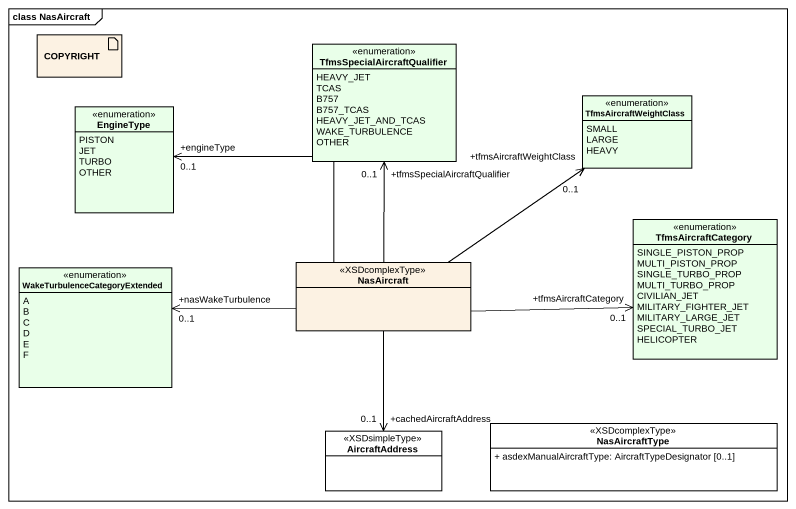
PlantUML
@startuml
mainframe class NasAircraft
allowmixing
hide circle
hide empty members
skinparam classAttributeIconSize 0
artifact COPYRIGHT #FCF2E3
enum TfmsSpecialAircraftQualifier #E9FFE9 {
  HEAVY_JET
  TCAS
  B757
  B757_TCAS
  HEAVY_JET_AND_TCAS
  WAKE_TURBULENCE
  OTHER
}
enum EngineType #E9FFE9 {
  PISTON
  JET
  TURBO
  OTHER
}
enum TfmsAircraftWeightClass #E9FFE9 {
  SMALL
  LARGE
  HEAVY
}
enum TfmsAircraftCategory #E9FFE9 {
  SINGLE_PISTON_PROP
  MULTI_PISTON_PROP
  SINGLE_TURBO_PROP
  MULTI_TURBO_PROP
  CIVILIAN_JET
  MILITARY_FIGHTER_JET
  MILITARY_LARGE_JET
  SPECIAL_TURBO_JET
  HELICOPTER
}
enum "WakeTurbulenceCategoryExtended" as WakeTurbulenceCategoryExtend #E9FFE9 {
  A
  B
  C
  D
  E
  F
}
class NasAircraft <<XSDcomplexType>> #FCF2E3
class NasAircraftType <<XSDcomplexType>> {
  + asdexManualAircraftType: AircraftTypeDesignator [0..1]
}
class AircraftAddress <<XSDsimpleType>>
NasAircraft -up-> "+tfmsSpecialAircraftQualifier\n0..1" TfmsSpecialAircraftQualifier
NasAircraft -left-> "+engineType\n0..1" EngineType
NasAircraft -up-> "+tfmsAircraftWeightClass\n0..1" TfmsAircraftWeightClass
NasAircraft -right-> "+tfmsAircraftCategory\n0..1" TfmsAircraftCategory
NasAircraft -left-> "+nasWakeTurbulence\n0..1" WakeTurbulenceCategoryExtend
NasAircraft --> "+cachedAircraftAddress\n0..1" AircraftAddress
@enduml
